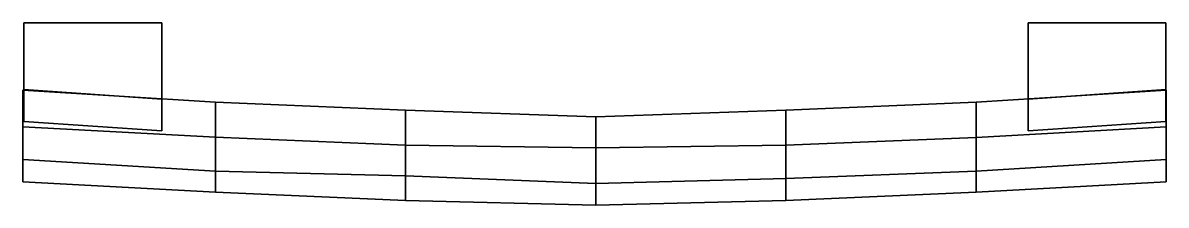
# Model space of a CAD drawing. Extents: x -90 to 90, y -29 to 0.
import ezdxf

# ---------------------------------------------------------------- set-up
doc = ezdxf.new("R2010")
doc.units = 0
doc.layers.add('METAL', color=34, linetype='CONTINUOUS')

msp = doc.modelspace()

# ---------------------------------------------------------------- meshes
at = {"layer": 'METAL'}
mesh = msp.add_polyface(dxfattribs=at)
corners = [(-89.86, -15.53, 0.87), (-89.86, -10.52, 7.79), (-89.86, 0, 7.79), (-89.86, 0, -6.23), (-68.16, -17.01, 0.87), (-68.16, 0, -6.23), (-68.16, 0, 7.79), (-68.16, -12.01, 7.79), (-89.86, -15.53, 0.87), (-89.86, 0, -6.23), (-68.16, 0, -6.23), (-68.16, -17.01, 0.87), (-89.86, 0, -6.23), (-89.86, 0, 7.79), (-68.16, 0, 7.79), (-68.16, 0, -6.23), (-89.86, 0, 7.79), (-89.86, -10.52, 7.79), (-68.16, -12.01, 7.79), (-68.16, 0, 7.79), (-89.86, -10.52, 7.79), (-89.86, -15.53, 0.87), (-68.16, -17.01, 0.87), (-68.16, -12.01, 7.79), (89.79, -15.53, 0.87), (89.79, 0, -6.23), (89.79, 0, 7.79), (89.79, -10.52, 7.79), (68.1, -17.01, 0.87), (68.1, -12.01, 7.79), (68.1, 0, 7.79), (68.1, 0, -6.23), (89.79, -15.53, 0.87), (68.1, -17.01, 0.87), (68.1, 0, -6.23), (89.79, 0, -6.23), (89.79, 0, -6.23), (68.1, 0, -6.23), (68.1, 0, 7.79), (89.79, 0, 7.79), (89.79, 0, 7.79), (68.1, 0, 7.79), (68.1, -12.01, 7.79), (89.79, -10.52, 7.79), (89.79, -10.52, 7.79), (68.1, -12.01, 7.79), (68.1, -17.01, 0.87), (89.79, -15.53, 0.87)]
mesh.append_faces([[corners[k] for k in face] for face in [(0, 1, 2, 3), (4, 5, 6, 7), (8, 9, 10, 11), (12, 13, 14, 15), (16, 17, 18, 19), (20, 21, 22, 23), (24, 25, 26, 27), (28, 29, 30, 31), (32, 33, 34, 35), (36, 37, 38, 39), (40, 41, 42, 43), (44, 45, 46, 47)]])
mesh = msp.add_polyface(dxfattribs=at)
corners = [(89.81, -10.63, 7.78), (89.81, -10.63, 7.78), (89.81, -10.63, 7.78), (89.81, -16.38, 7.78), (89.81, -16.38, 7.78), (89.81, -16.38, 7.78), (89.81, -21.5, -7.5), (89.81, -21.5, -7.5), (89.81, -21.5, -7.5), (89.81, -25.05, -5.11), (89.81, -25.05, -5.11), (89.81, -25.05, -5.11), (59.91, -12.48, 7.78), (59.91, -12.48, 7.78), (59.91, -18.06, 7.78), (59.91, -18.06, 7.78), (59.91, -23.35, -7.5), (59.91, -23.35, -7.5), (59.91, -26.68, -5.11), (59.91, -26.68, -5.11), (30.01, -13.73, 7.78), (30.01, -13.73, 7.78), (30.01, -28, -5.11), (30.01, -28, -5.11), (30.01, -19.28, 7.78), (30.01, -19.28, 7.78), (30.01, -24.54, -7.5), (30.01, -24.54, -7.5), (0.11, -14.79, 7.78), (0.11, -14.79, 7.78), (0.11, -19.71, 7.78), (0.11, -19.71, 7.78), (0.11, -25.29, -7.5), (0.11, -25.29, -7.5), (0.11, -28.72, -5.11), (0.11, -28.72, -5.11), (-29.8, -13.73, 7.78), (-29.8, -13.73, 7.78), (-29.8, -28, -5.11), (-29.8, -28, -5.11), (-29.8, -19.28, 7.78), (-29.8, -19.28, 7.78), (-29.8, -24.1, -7.5), (-29.8, -24.1, -7.5), (-59.7, -18.03, 7.78), (-59.7, -18.03, 7.78), (-59.7, -12.48, 7.78), (-59.7, -12.48, 7.78), (-59.7, -23.35, -7.5), (-59.7, -23.35, -7.5), (-59.7, -26.68, -5.11), (-59.7, -26.68, -5.11), (-90, -10.63, 7.78), (-90, -10.63, 7.78), (-90, -10.63, 7.78), (-90, -16.38, 7.78), (-90, -16.38, 7.78), (-90, -16.38, 7.78), (-90, -21.5, -7.5), (-90, -21.5, -7.5), (-90, -21.5, -7.5), (-90, -25.05, -5.11), (-90, -25.05, -5.11), (-90, -25.05, -5.11)]
mesh.append_faces([[corners[k] for k in face] for face in [(33, 35, 38, 43), (31, 29, 37, 40), (34, 30, 41, 39), (9, 6, 0, 3), (32, 28, 21, 27), (60, 63, 57, 54), (7, 11, 19, 16), (16, 19, 23, 26), (26, 23, 35, 33), (61, 59, 49, 50), (50, 49, 43, 38), (5, 1, 12, 15), (15, 12, 20, 25), (25, 20, 29, 31), (53, 55, 44, 47), (47, 44, 40, 37), (10, 4, 14, 18), (18, 14, 24, 22), (22, 24, 30, 34), (56, 62, 51, 45), (45, 51, 39, 41), (58, 52, 46, 48), (48, 46, 36, 42), (42, 36, 28, 32), (2, 8, 17, 13), (13, 17, 27, 21)]])

doc.saveas('drawing.dxf')
